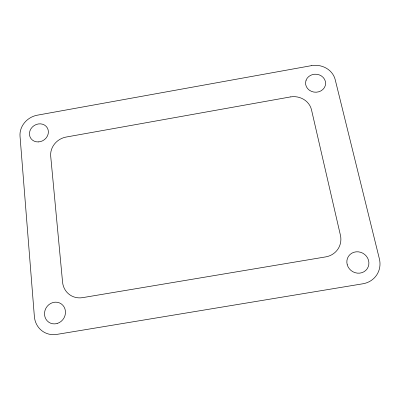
<?xml version="1.0" encoding="UTF-8"?>
<svg xmlns="http://www.w3.org/2000/svg" width="400" height="400" viewBox="0 0 400 400"><rect width="100%" height="100%" fill="white"/><g stroke="black" fill="none" stroke-linecap="round" stroke-linejoin="round"><path stroke-width="0.6" d="M306.085 80.285L305.585 82.36A10.03 9.005 3.4 0 0 318.685 91.815A10.03 9.005 3.4 0 0 323.17 77.415L321.22 75.83A10.03 9.005 3.4 0 0 306.135 80.075L306.085 80.285M311.43 65.655L37.315 115.19A19.565 17.495 -33 0 0 20.025 136.215L34.365 316.495A21.83 20.19 -58.6 0 0 56.89 334.39L362.89 283.78A22.475 21.015 31.4 0 0 379.38 258.85L335.2 79.645A20.06 18.025 3.3 0 0 311.43 65.655M290.61 96.895L65.835 137.105A17.645 16.03 -33 0 0 50.68 155.915L62.6 282.5A19.05 17.855 -52.9 0 0 82.33 297.69L326.005 256.84A19.41 18.41 24.7 0 0 340.495 235.56L311.44 109.555A18 16.46 2.7 0 0 290.61 96.895M347.23 264.72A11.235 10.515 31.8 0 0 365.74 270.445A11.235 10.515 31.8 0 0 360.645 252.29A11.235 10.515 31.8 0 0 347.23 264.72M38.355 141.925A9.78 8.73 -33.2 0 0 47.38 127.995A9.78 8.73 -33.2 0 0 30.995 128.715A9.78 8.73 -33.2 0 0 38.355 141.925M57.105 323.5A11.09 10.255 -58.6 0 0 62.83 305.26A11.09 10.255 -58.6 0 0 45.035 310.33A11.09 10.255 -58.6 0 0 57.105 323.5"/></g></svg>
